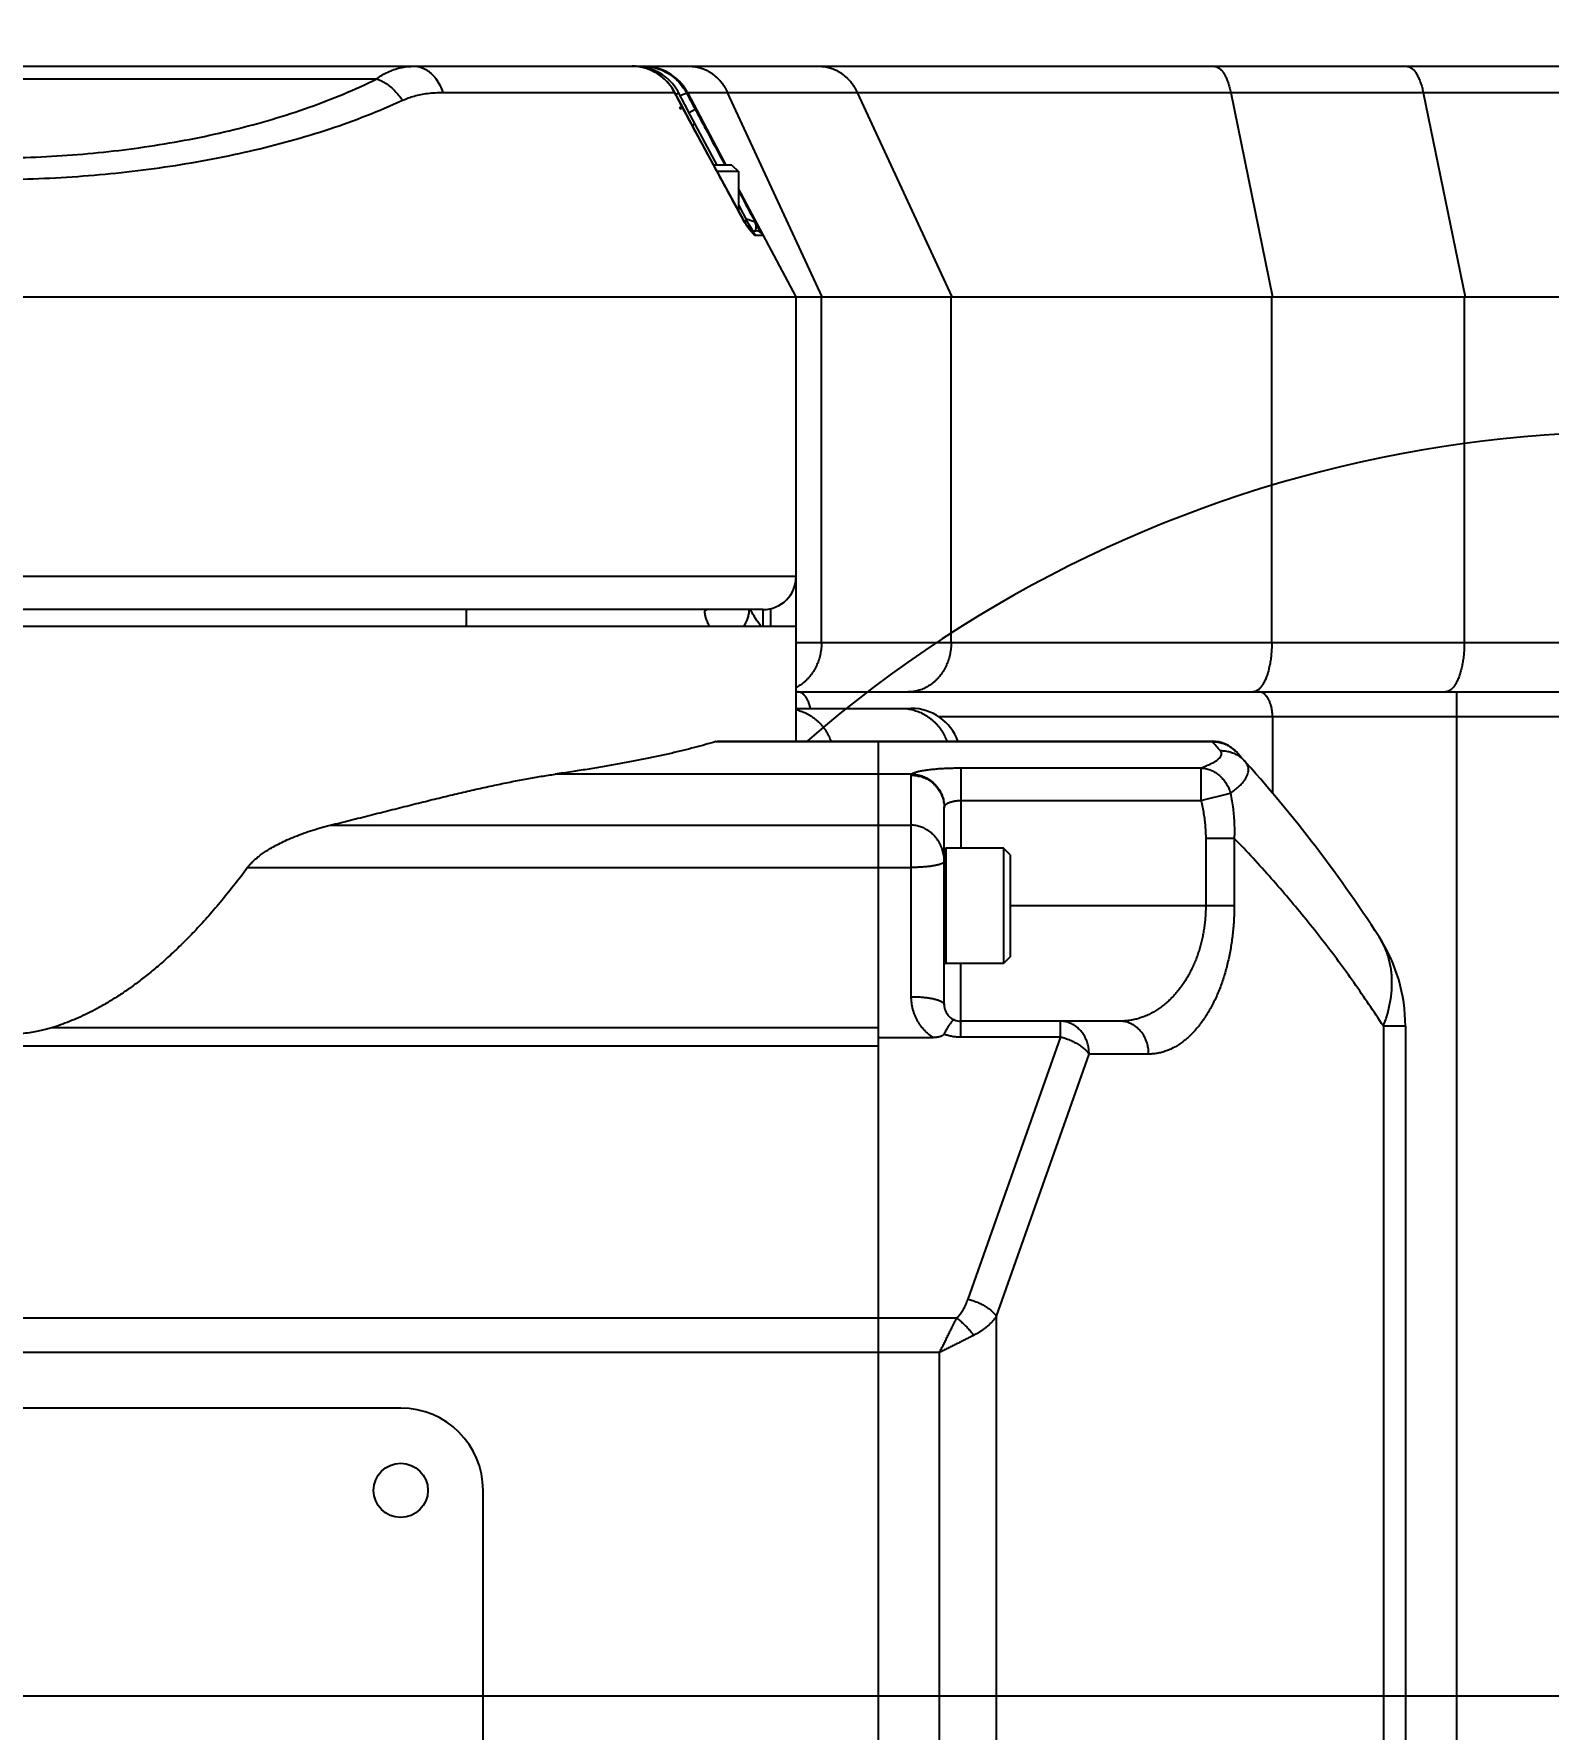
# Model space of a CAD drawing. Extents: x 0 to 4205, y 0 to 2970.
# Drawn here: x 2394.7 to 2486.6, y 2188.4 to 2291.3 of the extents above; entities that cross this region are included whole.
import ezdxf

# ---------------------------------------------------------------- set-up
doc = ezdxf.new("R2010")
doc.units = 0
doc.header["$LTSCALE"] = 231.275
doc.header["$PDMODE"] = 3
doc.header["$PDSIZE"] = 0.3125
doc.linetypes.add('CENTER', pattern=[0.6, 0.375, -0.075, 0.075, -0.075])
doc.layers.get('0').update_dxf_attribs({"linetype": 'CONTINUOUS'})
doc.layers.get('Defpoints').update_dxf_attribs({"linetype": 'CONTINUOUS'})
for name, color, linetype in [('5_ALL_CURVE', 7, 'CONTINUOUS'), ('95_ALL_DIM', 7, 'CONTINUOUS'), ('DEFAULT_1', 7, 'CENTER')]:
    doc.layers.add(name, color=color, linetype=linetype)
doc.styles.get("Standard").update_dxf_attribs({"font": 'txt', "width": 0.8})
doc.dimstyles.new('DIMSTYLE_2', dxfattribs={"dimtxt": 20, "dimasz": 7.5, "dimexe": 0.18, "dimexo": 0.0625, "dimgap": 0.09, "dimtad": 1, "dimdec": 3, "dimdsep": 46, "dimtxsty": 'Standard', "dimblk": 'OPEN', "dimblk1": 'OPEN', "dimblk2": 'OPEN', "dimcen": 0.09, "dimadec": 0, "dimazin": 0, "dimtp": 0.5, "dimtm": 0.5, "dimtfac": 1, "dimtdec": 3, "dimtofl": 0, "dimtmove": 0, "dimatfit": 3, "dimldrblk": 'OPEN', "dimfxl": 1, "dimtolj": 1, "dimarcsym": 0})

# ---------------------------------------------------------------- blocks, each defined once
blk = doc.blocks.new('_OPEN')
at = {"color": 0, "linetype": 'ByBlock'}
for p, q in [((0, 0), (-1, 0.233)), ((-1, -0.233), (0, 0)), ((-1, 0), (0, 0))]:
    blk.add_line(p, q, dxfattribs=at)
blk = doc.blocks.new('*D4')
at = {"layer": '95_ALL_DIM', "color": 0, "lineweight": -2, "transparency": 16777216}
for p, q in [((2922.77, 2266.34), (2957.35, 2272.44)), ((2054.52, 2190.38), (2019.4, 2190.38))]:
    blk.add_line(p, q, dxfattribs=at)
blk.add_arc((2491.97, 2190.38), 472.39, 10.9097, 179.0903, dxfattribs=at)
at = {"layer": 'Defpoints', "color": 0, "transparency": 16777216}
for p in [(2679.07, 2624.13), (2922.71, 2266.33), (2750.38, 2235.94), (2054.58, 2190.38), (2070.1, 2190.38)]:
    blk.add_point(p, dxfattribs=at)
at = {"layer": '95_ALL_DIM', "color": 0, "lineweight": -2, "transparency": 16777216, "xscale": 7.5, "yscale": 7.5, "zscale": 7.5}
for p, rotation in [((2957.18, 2272.41), 280.4548438122416), ((2019.58, 2190.38), 269.5451561877437)]:
    blk.add_blockref('_OPEN', p, dxfattribs=dict(at, rotation=rotation))
at = {"layer": '95_ALL_DIM', "color": 0, "transparency": 16777216, "insert": (2248.04, 2606.65), "char_height": 20, "attachment_point": 5, "rotation": 30.3694}
blk.add_mtext('\\A1;-170°', dxfattribs=at)
blk = doc.blocks.new('*D5')
at = {"layer": '95_ALL_DIM', "color": 0, "lineweight": -2, "transparency": 16777216}
for p, q in [((2069.4, 2190.38), (2100.43, 2190.38)), ((2912.14, 2116.29), (2877.55, 2122.39))]:
    blk.add_line(p, q, dxfattribs=at)
blk.add_arc((2491.97, 2190.38), 391.71, 181.097, 348.903, dxfattribs=at)
at = {"layer": 'Defpoints', "color": 0, "transparency": 16777216}
for p in [(2055.25, 2190.38), (2069.34, 2190.38), (2912.2, 2116.28), (3077.93, 2087.06), (2647.12, 1830.7)]:
    blk.add_point(p, dxfattribs=at)
at = {"layer": '95_ALL_DIM', "color": 0, "lineweight": -2, "transparency": 16777216, "xscale": 7.5, "yscale": 7.5, "zscale": 7.5}
for p, rotation in [((2100.25, 2190.38), 90.54851822042205), ((2877.73, 2122.36), 79.45148177957547)]:
    blk.add_blockref('_OPEN', p, dxfattribs=dict(at, rotation=rotation))
at = {"layer": '95_ALL_DIM', "color": 0, "transparency": 16777216, "insert": (2375, 1827.12), "char_height": 20, "attachment_point": 5, "rotation": 342.1518}
blk.add_mtext('\\A1;+170°', dxfattribs=at)
blk = doc.blocks.new('*D6')
at = {"layer": '95_ALL_DIM', "color": 0, "lineweight": -2, "transparency": 16777216}
for p, q in [((1983.33, 2190.38), (2013.32, 2190.38)), ((2995.12, 2190.38), (2970.61, 2190.38))]:
    blk.add_line(p, q, dxfattribs=at)
blk.add_arc((2491.97, 2190.38), 478.82, 180.8975, 359.1025, dxfattribs=at)
at = {"layer": 'Defpoints', "color": 0, "transparency": 16777216}
for p in [(1968.14, 2190.38), (1983.27, 2190.38), (2995.19, 2190.38), (3015.79, 2190.38), (2731.38, 1775.71)]:
    blk.add_point(p, dxfattribs=at)
at = {"layer": '95_ALL_DIM', "color": 0, "lineweight": -2, "transparency": 16777216, "xscale": 7.5, "yscale": 7.5, "zscale": 7.5}
for p, rotation in [((2013.14, 2190.38), 90.44872673715903), ((2970.79, 2190.38), 89.55119192681701)]:
    blk.add_blockref('_OPEN', p, dxfattribs=dict(at, rotation=rotation))
at = {"layer": '95_ALL_DIM', "color": 0, "transparency": 16777216, "insert": (2335.91, 1748.39), "char_height": 20, "attachment_point": 5, "rotation": 340.5532}
blk.add_mtext('\\A1;+180° *3', dxfattribs=at)
blk = doc.blocks.new('*D7')
at = {"layer": '95_ALL_DIM', "color": 0, "lineweight": -2, "transparency": 16777216}
for p, q in [((2491.91, 2190.38), (1931.7, 2190.38)), ((2492.03, 2190.38), (3052.23, 2190.38))]:
    blk.add_line(p, q, dxfattribs=at)
blk.add_arc((2491.97, 2190.38), 560.08, 0.7672, 179.2327, dxfattribs=at)
at = {"layer": 'Defpoints', "color": 0, "transparency": 16777216}
for p in [(2772.01, 2675.43), (1966.88, 2190.38), (1987.08, 2190.38), (2995.19, 2190.38), (3017.05, 2190.38)]:
    blk.add_point(p, dxfattribs=at)
at = {"layer": '95_ALL_DIM', "color": 0, "lineweight": -2, "transparency": 16777216, "xscale": 7.5, "yscale": 7.5, "zscale": 7.5}
for p, rotation in [((1931.88, 2190.38), 269.6162963987609), ((3052.05, 2190.38), 270.3836222651719)]:
    blk.add_blockref('_OPEN', p, dxfattribs=dict(at, rotation=rotation))
at = {"layer": '95_ALL_DIM', "color": 0, "transparency": 16777216, "insert": (2181.38, 2668.53), "char_height": 20, "attachment_point": 5, "rotation": 33.0064}
blk.add_mtext('\\A1;-180° *3', dxfattribs=at)

msp = doc.modelspace()

# ---------------------------------------------------------------- linework, layer by layer
for p, q in [((2352.9164, 2289.3795), (2431.0197, 2289.3795)), ((2431.0546, 2289.3793), (2431.0197, 2289.3795)), ((2431.0234, 2289.3795), (2522.7655, 2289.3795)), ((2368.4181, 2288.6181), (2415.5181, 2288.6181)), ((2419.5275, 2287.7879), (2433.5951, 2287.788)), ((2433.9691, 2287.11), (2433.6135, 2287.7837)), ((2433.8361, 2287.7852), (2433.7911, 2287.8673)), ((2434.2241, 2287.052), (2433.8362, 2287.7853)), ((2433.9681, 2286.8795), (2433.8985, 2286.8795)), ((2433.9681, 2286.7514), (2433.9681, 2286.8795)), ((2434.5722, 2286.3966), (2434.2241, 2287.052)), ((2434.3015, 2287.7879), (2507.0028, 2287.7879)), ((2434.3704, 2287.7879), (2436.7144, 2283.3795)), ((2442.5622, 2275.3795), (2436.812, 2287.7879)), ((2444.6856, 2287.7879), (2450.4358, 2275.3795)), ((2467.3608, 2287.7879), (2469.9005, 2275.3795)), ((2479.0487, 2287.7879), (2481.5884, 2275.3795)), ((2434.8509, 2286.7557), (2434.4847, 2286.561)), ((2436.182, 2283.3795), (2434.5722, 2286.3966)), ((2434.8503, 2285.8747), (2434.6786, 2285.7831)), ((2434.8354, 2285.4639), (2434.8475, 2285.4704)), ((2436.1214, 2283.1157), (2434.8475, 2285.4704)), ((2437.0681, 2283.3795), (2435.9787, 2283.3795)), ((2437.4681, 2282.9795), (2436.195, 2282.9795)), ((2437.0681, 2283.3795), (2437.4681, 2282.9795)), ((2437.4681, 2282.9795), (2437.4681, 2280.6239)), ((2440.9681, 2275.3795), (2437.4681, 2281.9621)), ((2437.4681, 2280.9701), (2438.0312, 2279.9151)), ((2438.0342, 2279.636), (2437.9908, 2279.6975)), ((2438.0565, 2279.8697), (2438.0346, 2279.9087)), ((2438.0926, 2279.8091), (2438.0562, 2279.8703)), ((2438.2732, 2279.5183), (2438.2053, 2279.6249)), ((2438.2348, 2279.3795), (2438.5407, 2279.3795)), ((2438.5096, 2279.1142), (2438.7875, 2279.1143)), ((2438.7875, 2279.1143), (2438.9823, 2279.1143)), ((2333.9681, 2275.3795), (2532.012, 2275.3795)), ((2440.9681, 2248.3795), (2440.9681, 2275.3795)), ((2442.5183, 2254.3795), (2442.5183, 2275.3795)), ((2450.3919, 2254.3795), (2450.3919, 2275.3795)), ((2469.8566, 2254.3795), (2469.8566, 2275.3795)), ((2481.5444, 2275.3795), (2481.5444, 2254.3795)), ((2440.9681, 2258.3795), (2343.0089, 2258.3795)), ((2438.9681, 2256.3795), (2345.0106, 2256.3795)), ((2420.9681, 2255.3795), (2420.9681, 2256.3795)), ((2438.956, 2256.3795), (2438.956, 2255.3795)), ((2439.4459, 2255.3795), (2439.4459, 2256.4375)), ((2343.0089, 2255.3795), (2440.9681, 2255.3795)), ((2440.9681, 2254.3795), (2497.7239, 2254.3795)), ((2440.9681, 2251.3795), (2490.7797, 2251.3795)), ((2481.0827, 2129.3795), (2481.0827, 2251.3795)), ((2440.9681, 2250.3795), (2447.9681, 2250.3795)), ((2449.6262, 2249.8795), (2490.7797, 2249.8795)), ((2469.8988, 2249.8795), (2469.8988, 2245.2334)), ((2436.0958, 2248.3587), (2466.2298, 2248.3587)), ((2436.2336, 2248.3795), (2466.2298, 2248.3795)), ((2445.9681, 2132.3795), (2445.9681, 2248.3795)), ((2466.2298, 2248.3795), (2466.2298, 2248.3587)), ((2450.9681, 2246.7611), (2450.9681, 2241.8795)), ((2450.9681, 2246.7611), (2465.556, 2246.7611)), ((2465.556, 2246.7611), (2465.556, 2244.7819)), ((2447.9917, 2246.3795), (2426.3505, 2246.3795)), ((2447.9681, 2232.865), (2447.9681, 2246.318)), ((2450.9681, 2244.7819), (2465.556, 2244.7819)), ((2465.556, 2244.7819), (2467.3462, 2245.2236)), ((2449.9681, 2232.3795), (2449.9681, 2244.343)), ((2412.685, 2243.2797), (2447.9681, 2243.2797)), ((2450.0681, 2241.8795), (2450.0681, 2234.8795)), ((2453.5681, 2241.8795), (2450.0681, 2241.8795)), ((2453.5681, 2241.8795), (2453.5681, 2234.8795)), ((2453.9681, 2241.4795), (2453.5681, 2241.8795)), ((2465.8437, 2242.4821), (2465.8437, 2238.3795)), ((2467.5758, 2242.4821), (2465.8437, 2242.4821)), ((2467.5758, 2242.4821), (2467.5758, 2238.3795)), ((2407.6758, 2240.7153), (2447.9681, 2240.7153)), ((2453.9681, 2241.4795), (2453.9681, 2235.2795)), ((2467.5758, 2238.3795), (2453.9681, 2238.3795)), ((2453.5681, 2234.8795), (2450.0681, 2234.8795)), ((2450.9681, 2230.4224), (2450.9681, 2234.8795)), ((2453.9681, 2235.2795), (2453.5681, 2234.8795)), ((2460.6476, 2231.3795), (2450.9681, 2231.3795)), ((2457.0292, 2230.4224), (2457.0292, 2231.3795)), ((2445.9681, 2230.9727), (2395.7789, 2230.9727)), ((2445.9681, 2230.3795), (2449.288, 2230.3795)), ((2450.9681, 2230.4224), (2457.0292, 2230.4224)), ((2457.0292, 2230.4224), (2451.41, 2214.4961)), ((2476.6283, 2231.0735), (2476.6283, 2149.6856)), ((2477.9681, 2231.0735), (2476.6283, 2231.0735)), ((2477.9681, 2231.0735), (2477.9681, 2149.6856)), ((2445.9681, 2229.8578), (2338.6648, 2229.8578)), ((2453.142, 2213.4532), (2458.7612, 2229.3795)), ((2462.3796, 2229.3795), (2458.7612, 2229.3795)), ((2450.7208, 2213.3399), (2374.181, 2213.3399)), ((2453.142, 2167.3059), (2453.142, 2213.4532)), ((2449.6779, 2211.2541), (2374.8491, 2211.2541)), ((2449.6779, 2169.505), (2449.6779, 2211.2541)), ((2416.9681, 2207.8795), (2391.9681, 2207.8795)), ((2421.9681, 2177.8795), (2421.9681, 2202.8795))]:
    msp.add_line(p, q)
for points in [[(2433.6134, 2287.7837), (2433.481, 2288.0111), (2433.3331, 2288.2212), (2433.1682, 2288.4177), (2432.9875, 2288.5993), (2432.7922, 2288.7646), (2432.5837, 2288.9124), (2432.3637, 2289.0416), (2432.134, 2289.1511), (2431.8964, 2289.2399), (2431.6524, 2289.3074), (2431.4041, 2289.3531), (2431.1536, 2289.3762), (2431.0554, 2289.3792)], [(2431.5392, 2289.3615), (2431.262, 2289.3791), (2431.2163, 2289.3794)], [(2433.4687, 2288.3285), (2433.2769, 2288.5342), (2433.0667, 2288.721), (2432.84, 2288.8871), (2432.5991, 2289.031), (2432.3461, 2289.1515), (2432.0835, 2289.2471), (2431.8139, 2289.3173), (2431.5392, 2289.3615)], [(2433.7911, 2287.8673), (2433.6407, 2288.1056), (2433.4687, 2288.3285)], [(2434.8475, 2285.4704), (2434.7008, 2285.7419), (2434.5181, 2286.0813), (2434.3353, 2286.4224), (2434.1523, 2286.7654), (2433.9691, 2287.11)], [(2437.8567, 2279.9044), (2437.6713, 2280.2476), (2436.1214, 2283.1157)], [(2437.9027, 2279.8276), (2437.8873, 2279.8517), (2437.8567, 2279.9044)], [(2437.9908, 2279.6975), (2437.9457, 2279.7633), (2437.9028, 2279.8275)], [(2438.2053, 2279.6249), (2438.1689, 2279.6834), (2438.1312, 2279.7451), (2438.0926, 2279.8091)], [(2438.2404, 2279.3732), (2438.2142, 2279.403), (2438.184, 2279.439), (2438.1507, 2279.4804), (2438.1145, 2279.527), (2438.0755, 2279.5791), (2438.0342, 2279.636)], [(2438.2984, 2279.3144), (2438.2926, 2279.3194), (2438.2808, 2279.3306), (2438.2627, 2279.349), (2438.2404, 2279.3732)], [(2438.3667, 2279.3795), (2438.359, 2279.3904), (2438.3327, 2279.4285), (2438.3041, 2279.4712), (2438.2732, 2279.5183)]]:
    msp.add_lwpolyline(points)
msp.add_circle((2416.9681, 2202.8795), 1.65)
for centre, radius, start, end in [((2431.7216, 2286.3795), 3, 28.669363, 90), ((2438.5408, 2278.8795), 0.5, 27.999927, 89.999846), ((2438.9681, 2258.3795), 2, 270, 360), ((2447.9681, 2247.3795), 3, 19.471735, 90), ((2466.2298, 2246.3795), 2, 42.430764, 90), ((2404.9681, 2190.3795), 85, 32.85988, 42.430764), ((2450.0681, 2241.7795), 0.1, 90, 180), ((2467.9681, 2231.0735), 10, 0, 32.85988), ((2450.0681, 2234.9795), 0.1, 180, 270), ((2450.9681, 2232.3795), 1, 179.999882, 270.000016), ((2416.9681, 2202.8795), 5, 0, 90)]:
    msp.add_arc(centre, radius, start, end)
for points, start_tangent, end_tangent in [([(2415.5181, 2288.6181), (2416.1773, 2289.0271), (2416.9409, 2289.287), (2417.8057, 2289.3795)], (0.78244122, 0.62272444), (1, -0.00002701)), ([(2417.8059, 2289.3795), (2418.494, 2289.1865), (2419.0936, 2288.6322), (2419.5275, 2287.7879)], (1, 0), (0.32663039, -0.94515215)), ([(2433.5951, 2287.788), (2433.128, 2288.4468), (2432.5104, 2288.9526), (2431.7905, 2289.2707), (2431.0546, 2289.3793)], (-0.46446494, 0.88559151), (-0.99991869, 0.01275222)), ([(2431.2163, 2289.3795), (2431.2609, 2289.3704)], (0.99999958, -0.00091287), (0.92793227, -0.37274884)), ([(2431.6463, 2289.3795), (2432.452, 2289.2701), (2433.1952, 2288.9516), (2433.8268, 2288.4461), (2434.0045, 2288.2415)], (1, 0.00002784), (0.62098829, -0.78381984)), ([(2431.6463, 2289.3795), (2431.7352, 2289.3306)], (1, -0.00000001), (0.67347855, -0.73920676)), ([(2434.5034, 2289.3795), (2434.6605, 2289.3741), (2434.817, 2289.3579), (2434.9724, 2289.3309), (2435.1261, 2289.2932), (2435.2775, 2289.245), (2435.4262, 2289.1865), (2435.5715, 2289.1178), (2435.7129, 2289.0392), (2435.85, 2288.951), (2435.9822, 2288.8536), (2436.1091, 2288.7471), (2436.2302, 2288.6322), (2436.345, 2288.5091), (2436.4532, 2288.3783), (2436.5544, 2288.2402), (2436.6481, 2288.0955), (2436.7341, 2287.9445), (2436.812, 2287.7879)], (1, 0), (0.42046087, -0.90731067)), ([(2442.3769, 2289.3795), (2442.534, 2289.3741), (2442.6906, 2289.3579), (2442.846, 2289.3309), (2442.9996, 2289.2932), (2443.1511, 2289.245), (2443.2997, 2289.1865), (2443.4451, 2289.1178), (2443.5865, 2289.0392), (2443.7236, 2288.951), (2443.8558, 2288.8536), (2443.9827, 2288.7471), (2444.1038, 2288.6322), (2444.2186, 2288.5091), (2444.3268, 2288.3783), (2444.4279, 2288.2402), (2444.5217, 2288.0955), (2444.6076, 2287.9445), (2444.6856, 2287.7879)], (1, 0), (0.42046087, -0.90731067)), ([(2466.3411, 2289.3795), (2466.4105, 2289.3741), (2466.4797, 2289.3579), (2466.5483, 2289.3309), (2466.6162, 2289.2932), (2466.6831, 2289.245), (2466.7487, 2289.1865), (2466.8129, 2289.1178), (2466.8754, 2289.0392), (2466.9359, 2288.951), (2466.9943, 2288.8536), (2467.0504, 2288.7471), (2467.1038, 2288.6322), (2467.1545, 2288.5091), (2467.2023, 2288.3783), (2467.247, 2288.2402), (2467.2884, 2288.0955), (2467.3264, 2287.9445), (2467.3608, 2287.7879)], (1, 0), (0.20051861, -0.97968989)), ([(2478.029, 2289.3795), (2478.0984, 2289.3741), (2478.1675, 2289.3579), (2478.2362, 2289.3309), (2478.304, 2289.2932), (2478.3709, 2289.245), (2478.4366, 2289.1865), (2478.5008, 2289.1178), (2478.5632, 2289.0392), (2478.6238, 2288.951), (2478.6822, 2288.8536), (2478.7382, 2288.7471), (2478.7917, 2288.6322), (2478.8424, 2288.5091), (2478.8902, 2288.3783), (2478.9349, 2288.2402), (2478.9763, 2288.0955), (2479.0142, 2287.9445), (2479.0487, 2287.7879)], (1, 0), (0.20051861, -0.97968989)), ([(2368.4181, 2288.6181), (2372.5305, 2286.8887), (2377.0818, 2285.5336), (2381.9084, 2284.5711), (2386.8903, 2283.998), (2391.9647, 2283.8068), (2397.0403, 2283.9976), (2402.0227, 2284.5703), (2406.8493, 2285.5324), (2411.4028, 2286.8877), (2415.5181, 2288.6181)], (0.89577583, -0.44450609), (0.89577565, 0.44450645)), ([(2415.5181, 2288.6182), (2416.0846, 2288.3258), (2416.6155, 2287.8811), (2417.0773, 2287.312)], (0.93926423, -0.34319485), (0.55835982, -0.82959889)), ([(2434.0045, 2288.2415), (2434.1632, 2288.0216)], (0.62098829, -0.78381984), (0.54799931, -0.83647879)), ([(2434.1632, 2288.0216), (2434.1832, 2287.9907)], (0.54799931, -0.83647879), (0.53771448, -0.843127)), ([(2434.1832, 2287.9907), (2434.3015, 2287.7879)], (0.53771449, -0.843127), (0.4697917, -0.8827773)), ([(2366.8588, 2287.312), (2371.2739, 2285.5822), (2376.1363, 2284.2273), (2381.2772, 2283.2649), (2386.574, 2282.6919), (2391.9645, 2282.5007), (2397.3563, 2282.6915), (2402.6535, 2283.2641), (2407.7945, 2284.2261), (2412.6592, 2285.5812), (2417.0773, 2287.312)], (0.90816041, -0.41862235), (0.90816026, 0.41862266)), ([(2417.0773, 2287.312), (2417.7853, 2287.5676), (2418.6042, 2287.7302), (2419.5275, 2287.7879)], (0.90806605, 0.41882699), (1, -0.00004438)), ([(2433.595, 2287.7879), (2433.6126, 2287.7834)], (0.99669154, 0.0812771), (0.34723962, -0.93777644)), ([(2434.0099, 2287.003), (2433.5951, 2287.788)], (-0.4690483, 0.88317251), (-0.46532151, 0.88514173)), ([(2433.8366, 2287.7869), (2433.679, 2287.6594)], (0.9699774, -0.24319506), (-0.88446795, -0.46660095)), ([(2433.9439, 2287.5804), (2433.895, 2287.5501)], (-0.86336904, -0.50457298), (-0.83891464, -0.54426301)), ([(2433.9681, 2286.7514), (2433.8985, 2286.8795)], (-0.47771797, 0.87851326), (-0.47713292, 0.87883114)), ([(2434.2064, 2287.6848), (2434.067, 2287.6383), (2433.9439, 2287.5804)], (-0.92673106, -0.37572534), (-0.86336904, -0.50457298)), ([(2434.2168, 2286.6144), (2434.0099, 2287.003)], (-0.47088376, 0.88219527), (-0.4690483, 0.88317251)), ([(2434.3015, 2287.7879), (2434.2064, 2287.6848)], (0.01667564, -0.99986095), (-0.92673106, -0.37572534)), ([(2434.3015, 2287.7879), (2434.5764, 2287.2715), (2434.8509, 2286.7557)], (0.47000883, -0.88266171), (0.46953525, -0.88291372)), ([(2434.8354, 2285.4639), (2434.2168, 2286.6144)], (-0.47627907, 0.87929418), (-0.47088376, 0.88219527)), ([(2434.8509, 2286.7557), (2435.216, 2286.0692)], (0.46953541, -0.88291364), (0.46953502, -0.88291385)), ([(2435.216, 2286.0692), (2435.3365, 2285.8424)], (0.46953502, -0.88291385), (0.46953495, -0.88291389)), ([(2435.3365, 2285.8424), (2435.3829, 2285.7551)], (0.46953495, -0.88291389), (0.46953492, -0.8829139)), ([(2437.84, 2279.9101), (2436.3281, 2282.7063), (2434.8354, 2285.4639)], (-0.47539745, 0.87977114), (-0.47627879, 0.87929432)), ([(2435.3829, 2285.7551), (2435.4586, 2285.613)], (0.46953492, -0.8829139), (0.46953489, -0.88291392)), ([(2435.4586, 2285.613), (2436.6463, 2283.3795)], (0.46953489, -0.88291392), (0.46953574, -0.88291346)), ([(2437.4681, 2281.8343), (2438.3538, 2280.1687)], (0.4695363, -0.88291317), (0.46953469, -0.88291402)), ([(2438.0346, 2279.9086), (2437.9057, 2279.9524), (2437.8138, 2279.9837)], (-0.94716484, 0.3207472), (-0.94670762, 0.32209421)), ([(2437.84, 2279.9101), (2437.9481, 2279.7451), (2438.0668, 2279.574)], (0.53932272, -0.84209916), (0.58033666, -0.81437667)), ([(2437.84, 2279.9101), (2437.9026, 2279.8276)], (0.65515164, -0.75549741), (0.5536481, -0.83275073)), ([(2437.8513, 2279.9062), (2437.84, 2279.9101)], (0.94965576, -0.31329528), (-0.94610019, 0.3238741)), ([(2438.4914, 2279.91), (2438.2492, 2279.9923), (2437.9563, 2280.0918)], (-0.94270502, 0.3336274), (-0.94646301, 0.32281227)), ([(2438.1428, 2279.6486), (2438.1302, 2279.6969), (2438.0563, 2279.8695)], (-0.22995853, 0.97320043), (-0.50497232, 0.86313554)), ([(2438.3538, 2280.1687), (2438.37, 2280.1383)], (0.46953469, -0.88291402), (0.46953464, -0.88291405)), ([(2438.37, 2280.1383), (2438.3958, 2280.0897)], (0.46953464, -0.88291405), (0.46953456, -0.8829141)), ([(2438.3958, 2280.0897), (2438.4119, 2280.0595)], (0.46953456, -0.8829141), (0.46953451, -0.88291412)), ([(2438.4119, 2280.0595), (2438.4912, 2279.9103)], (0.4695345, -0.88291412), (0.46953424, -0.88291427)), ([(2438.502, 2279.8896), (2438.4912, 2279.9103)], (-0.46093695, 0.88743289), (-0.46195173, 0.88690507)), ([(2438.5037, 2279.883), (2438.4913, 2279.91)], (-0.38917957, 0.92116191), (-0.44521296, 0.89542472)), ([(2438.5224, 2279.8503), (2438.502, 2279.8896)], (-0.45972227, 0.88806274), (-0.46093695, 0.88743289)), ([(2438.5177, 2279.8459), (2438.5037, 2279.883)], (-0.31774213, 0.94817717), (-0.38917957, 0.92116191)), ([(2438.55, 2279.6583), (2438.5432, 2279.7355), (2438.5177, 2279.8459)], (-0.04672293, 0.99890789), (-0.31774213, 0.94817717)), ([(2438.6265, 2279.6482), (2438.5503, 2279.7963), (2438.5224, 2279.8503)], (-0.45250214, 0.89176332), (-0.45972227, 0.88806274)), ([(2438.0668, 2279.574), (2438.1915, 2279.4081), (2438.3147, 2279.2624)], (0.58033666, -0.81437667), (0.63141903, -0.77544181)), ([(2438.1849, 2279.4494), (2438.1643, 2279.5546), (2438.1428, 2279.6486)], (-0.08850872, 0.9960754), (-0.22995853, 0.97320043)), ([(2438.2784, 2279.3343), (2438.3995, 2279.255), (2438.4786, 2279.1655)], (0.90791862, -0.41914648), (0.56867377, -0.82256316)), ([(2438.3147, 2279.2624), (2438.3501, 2279.2188)], (0.63141903, -0.77544181), (0.63966742, -0.7686518)), ([(2438.3501, 2279.2188), (2438.4839, 2279.117)], (0.63966742, -0.7686518), (0.97784501, -0.20933022)), ([(2438.4401, 2279.3795), (2438.5298, 2279.4578), (2438.5515, 2279.5995), (2438.55, 2279.6583)], (0.99999934, 0.00114609), (-0.04672293, 0.99890789)), ([(2438.4786, 2279.1655), (2438.5096, 2279.1142)], (0.56867377, -0.82256316), (0.46573838, -0.88492246)), ([(2438.4839, 2279.117), (2438.5096, 2279.1142)], (0.97784501, -0.20933022), (0.99999895, -0.00145206)), ([(2438.7573, 2279.3897), (2438.7032, 2279.4977), (2438.6265, 2279.6482)], (-0.3967424, 0.91792999), (-0.45250214, 0.89176332)), ([(2438.7922, 2279.3046), (2438.7573, 2279.3897)], (-0.42503044, 0.90517906), (-0.3967424, 0.91792999)), ([(2435.7005, 2255.3794), (2435.59, 2255.6393), (2435.4942, 2255.9058), (2435.4431, 2256.1131), (2435.4367, 2256.2611), (2435.4751, 2256.3499), (2435.5583, 2256.3795)], (-0.40885085, 0.91260122), (1, 0.00000063)), ([(2437.8067, 2255.3795), (2437.8263, 2255.4095), (2437.8904, 2255.5166), (2437.9476, 2255.6275), (2437.9978, 2255.7417), (2438.0407, 2255.8587), (2438.0762, 2255.9782), (2438.1041, 2256.0995), (2438.1244, 2256.2223), (2438.1369, 2256.3461), (2438.139, 2256.3795)], (0.55451151, 0.83217605), (0.05258607, 0.9986164)), ([(2438.8301, 2255.3795), (2438.5766, 2255.7404), (2438.3462, 2256.1053), (2438.1902, 2256.3794)], (-0.59369943, 0.80468689), (-0.47675408, 0.87903671)), ([(2442.5183, 2254.3795), (2442.5139, 2254.2051), (2442.5006, 2254.0313), (2442.4786, 2253.8586), (2442.4478, 2253.6877), (2442.4085, 2253.5191), (2442.3606, 2253.3535), (2442.3045, 2253.1913), (2442.2402, 2253.0331), (2442.168, 2252.8795), (2442.0882, 2252.731), (2442.0009, 2252.5881), (2441.9066, 2252.4512), (2441.8055, 2252.3208), (2441.6979, 2252.1974), (2441.5843, 2252.0814), (2441.465, 2251.9732), (2441.3404, 2251.8731), (2441.211, 2251.7815), (2441.0771, 2251.6986), (2440.9681, 2251.6394)], (0, -1), (-0.89032052, -0.45533435)), ([(2450.3919, 2254.3795), (2450.3875, 2254.2051), (2450.3742, 2254.0313), (2450.3522, 2253.8586), (2450.3214, 2253.6877), (2450.282, 2253.5191), (2450.2342, 2253.3535), (2450.1781, 2253.1913), (2450.1138, 2253.0331), (2450.0416, 2252.8795), (2449.9617, 2252.731), (2449.8745, 2252.5881), (2449.7802, 2252.4512), (2449.6791, 2252.3208), (2449.5715, 2252.1974), (2449.4579, 2252.0814), (2449.3386, 2251.9732), (2449.214, 2251.8731), (2449.0846, 2251.7815), (2448.9507, 2251.6986), (2448.8128, 2251.6249), (2448.6715, 2251.5605), (2448.5271, 2251.5056), (2448.3802, 2251.4604), (2448.2313, 2251.4251), (2448.0808, 2251.3998), (2447.9293, 2251.3846), (2447.7772, 2251.3795)], (0, -1), (-1, 0)), ([(2469.8566, 2254.3795), (2469.8546, 2254.2051), (2469.8488, 2254.0313), (2469.839, 2253.8586), (2469.8254, 2253.6877), (2469.8081, 2253.5191), (2469.7869, 2253.3535), (2469.7621, 2253.1913), (2469.7337, 2253.0331), (2469.7019, 2252.8795), (2469.6666, 2252.731), (2469.6281, 2252.5881), (2469.5864, 2252.4512), (2469.5417, 2252.3208), (2469.4942, 2252.1974), (2469.4441, 2252.0814), (2469.3914, 2251.9732), (2469.3363, 2251.8731), (2469.2792, 2251.7815), (2469.22, 2251.6986), (2469.1592, 2251.6249), (2469.0967, 2251.5605), (2469.033, 2251.5056), (2468.9681, 2251.4604), (2468.9023, 2251.4251), (2468.8358, 2251.3998), (2468.7689, 2251.3846), (2468.7018, 2251.3795)], (0, -1), (-1, 0)), ([(2481.5444, 2254.3795), (2481.5425, 2254.2051), (2481.5366, 2254.0313), (2481.5269, 2253.8586), (2481.5133, 2253.6877), (2481.4959, 2253.5191), (2481.4748, 2253.3535), (2481.45, 2253.1913), (2481.4216, 2253.0331), (2481.3897, 2252.8795), (2481.3545, 2252.731), (2481.3159, 2252.5881), (2481.2743, 2252.4512), (2481.2296, 2252.3208), (2481.1821, 2252.1974), (2481.1319, 2252.0814), (2481.0792, 2251.9732), (2481.0242, 2251.8731), (2480.967, 2251.7815), (2480.9079, 2251.6986), (2480.847, 2251.6249), (2480.7846, 2251.5605), (2480.7208, 2251.5056), (2480.6559, 2251.4604), (2480.5902, 2251.4251), (2480.5237, 2251.3998), (2480.4568, 2251.3846), (2480.3896, 2251.3795)], (0, -1), (-1, 0)), ([(2441.8427, 2250.3795), (2441.8423, 2250.3819), (2441.8212, 2250.4771), (2441.7966, 2250.5696), (2441.7686, 2250.6589), (2441.7372, 2250.7446), (2441.7026, 2250.8262), (2441.6649, 2250.9034), (2441.6244, 2250.9758), (2441.5812, 2251.0431), (2441.5356, 2251.105), (2441.4877, 2251.1612), (2441.4378, 2251.2114), (2441.3861, 2251.2553), (2441.3328, 2251.2929), (2441.2782, 2251.3239), (2441.2226, 2251.3482), (2441.1661, 2251.3656), (2441.1091, 2251.376), (2441.0519, 2251.3795)], (-0.19395215, 0.98101099), (-1, 0)), ([(2469.8988, 2249.8795), (2469.8969, 2249.9819), (2469.891, 2250.0838), (2469.8813, 2250.1847), (2469.8677, 2250.2842), (2469.8504, 2250.3819), (2469.8294, 2250.4771), (2469.8048, 2250.5696), (2469.7767, 2250.6589), (2469.7453, 2250.7446), (2469.7107, 2250.8262), (2469.6731, 2250.9034), (2469.6326, 2250.9758), (2469.5894, 2251.0431), (2469.5438, 2251.105), (2469.4959, 2251.1612), (2469.4459, 2251.2114), (2469.3942, 2251.2553), (2469.3409, 2251.2929), (2469.2863, 2251.3239), (2469.2307, 2251.3482), (2469.1743, 2251.3656), (2469.1173, 2251.376), (2469.06, 2251.3795)], (0, 1), (-1, 0)), ([(2440.9681, 2250.3005), (2441.1127, 2250.2623), (2441.2712, 2250.2112), (2441.4266, 2250.1512), (2441.5784, 2250.0824), (2441.7262, 2250.0052), (2441.8695, 2249.9197), (2442.0078, 2249.8262), (2442.1407, 2249.725), (2442.2678, 2249.6165), (2442.3887, 2249.5009), (2442.503, 2249.3786), (2442.6103, 2249.25), (2442.7104, 2249.1155), (2442.8028, 2248.9756), (2442.8873, 2248.8307), (2442.9636, 2248.6812), (2443.0316, 2248.5276), (2443.0877, 2248.3796)], (0.97305163, -0.23058733), (0.32994414, -0.94400046)), ([(2447.3271, 2250.3795), (2447.4934, 2250.3748), (2447.6591, 2250.3607), (2447.8238, 2250.3371), (2447.987, 2250.3043), (2448.1481, 2250.2623), (2448.3066, 2250.2112), (2448.462, 2250.1512), (2448.6138, 2250.0824), (2448.7616, 2250.0052), (2448.9049, 2249.9197), (2449.0432, 2249.8262), (2449.1761, 2249.725), (2449.3032, 2249.6165), (2449.4241, 2249.5009), (2449.5384, 2249.3786), (2449.6457, 2249.25), (2449.7458, 2249.1155), (2449.8382, 2248.9756), (2449.9227, 2248.8307), (2449.999, 2248.6812), (2450.067, 2248.5276), (2450.1231, 2248.3796)], (1, 0), (0.32994414, -0.94400046)), ([(2436.0958, 2248.3587), (2435.4673, 2248.1761), (2434.8031, 2247.9962), (2434.1041, 2247.8193), (2433.3707, 2247.6453), (2432.6036, 2247.4746), (2431.8036, 2247.3071), (2430.9712, 2247.1431), (2430.1072, 2246.9827), (2429.2123, 2246.8261), (2428.2874, 2246.6732), (2427.3332, 2246.5243), (2426.3505, 2246.3795)], (-0.95749918, -0.288436), (-0.98990082, -0.14176162)), ([(2436.0958, 2248.3587), (2436.1418, 2248.3703), (2436.1878, 2248.3772), (2436.2336, 2248.3795)], (0.95749918, 0.288436), (1, 0)), ([(2465.556, 2246.7611), (2465.8323, 2246.868), (2466.0706, 2246.9719), (2466.2722, 2247.0724), (2466.4387, 2247.1694), (2466.572, 2247.2628), (2466.6738, 2247.3525), (2466.7459, 2247.4383), (2466.7903, 2247.5203), (2466.8087, 2247.5984), (2466.8031, 2247.6727), (2466.7752, 2247.7434), (2466.7262, 2247.8108)], (0.93896467, 0.34401359), (-0.66809819, 0.74407312)), ([(2466.2298, 2248.3587), (2466.2724, 2248.3591), (2466.3149, 2248.3585), (2466.3582, 2248.357), (2466.4035, 2248.3544), (2466.4517, 2248.3505), (2466.5037, 2248.3449), (2466.5605, 2248.3373), (2466.6227, 2248.3269), (2466.691, 2248.3132), (2466.766, 2248.2951), (2466.8482, 2248.2717), (2466.9387, 2248.2413), (2467.0386, 2248.2019), (2467.148, 2248.1511), (2467.2636, 2248.088), (2467.3813, 2248.0126), (2467.4967, 2247.926), (2467.6061, 2247.8304), (2467.706, 2247.7289)], (0.9998209, 0.01892532), (0.6746988, -0.73809318)), ([(2466.7262, 2247.8108), (2466.4788, 2248.0851), (2466.2298, 2248.3587)], (-0.66809702, 0.74407417), (-0.67469878, 0.73809319)), ([(2466.7262, 2247.8108), (2466.8791, 2247.8077), (2467.031, 2247.7929), (2467.1811, 2247.7665), (2467.3285, 2247.7285), (2467.4724, 2247.6793), (2467.6118, 2247.619), (2467.7459, 2247.5482), (2467.874, 2247.4671), (2467.9952, 2247.3763), (2468.1089, 2247.2764), (2468.2144, 2247.1678)], (0.9998272, 0.01858939), (0.66809687, -0.7440743)), ([(2447.9917, 2246.3795), (2448.023, 2246.408), (2448.0672, 2246.4361), (2448.1241, 2246.4638), (2448.1934, 2246.4908), (2448.2748, 2246.517), (2448.3677, 2246.5424), (2448.472, 2246.5669), (2448.5871, 2246.5903), (2448.7123, 2246.6125), (2448.8472, 2246.6334), (2448.9911, 2246.653), (2449.1435, 2246.6712), (2449.3036, 2246.6878), (2449.4707, 2246.7029), (2449.644, 2246.7163), (2449.8228, 2246.7281), (2450.0066, 2246.7381), (2450.1948, 2246.7464), (2450.3861, 2246.7528), (2450.5796, 2246.7575), (2450.774, 2246.7602), (2450.9681, 2246.7611)], (0.65565156, 0.75506359), (1, 0.00000304)), ([(2465.556, 2246.7611), (2465.6974, 2246.7474), (2465.8381, 2246.7223), (2465.9771, 2246.686), (2466.1136, 2246.6387), (2466.247, 2246.5807), (2466.3763, 2246.5122), (2466.5009, 2246.4338), (2466.6201, 2246.3458), (2466.7331, 2246.2487), (2466.8392, 2246.1432), (2466.938, 2246.0298), (2467.0288, 2245.9092), (2467.111, 2245.7821), (2467.1843, 2245.6492), (2467.2481, 2245.5113), (2467.3022, 2245.3691), (2467.3462, 2245.2236)], (0.99841764, -0.05623353), (0.25558313, -0.96678708)), ([(2467.3462, 2245.2236), (2467.6211, 2245.429), (2467.8527, 2245.6272), (2468.0424, 2245.8178), (2468.1923, 2246.0004), (2468.3044, 2246.1749), (2468.381, 2246.3411), (2468.4242, 2246.499), (2468.4361, 2246.6486), (2468.4192, 2246.7899), (2468.3753, 2246.9234), (2468.3065, 2247.0492), (2468.2144, 2247.1678)], (0.81816715, 0.57498045), (-0.66809945, 0.74407199)), ([(2412.685, 2243.2797), (2413.9137, 2243.5856), (2415.1247, 2243.8905), (2416.3138, 2244.1911), (2417.4767, 2244.4839), (2418.6084, 2244.7655), (2419.7053, 2245.0331), (2420.766, 2245.2846), (2421.7899, 2245.5183), (2422.7766, 2245.7328), (2423.7263, 2245.927), (2424.6384, 2246.1), (2425.5133, 2246.251), (2426.3505, 2246.3795)], (0.97083251, 0.23975871), (0.98990082, 0.14176162)), ([(2447.9681, 2246.318), (2447.9707, 2246.3392), (2447.9786, 2246.3597), (2447.9917, 2246.3795)], (0.00000425, 1), (0.6289664, 0.77743249)), ([(2447.9681, 2246.318), (2448.1175, 2246.3125), (2448.2662, 2246.296), (2448.4131, 2246.2685), (2448.5576, 2246.2303), (2448.6988, 2246.1815), (2448.8358, 2246.1224), (2448.9681, 2246.0534), (2449.0947, 2245.9748), (2449.2151, 2245.8871), (2449.3284, 2245.7908), (2449.4342, 2245.6864), (2449.5317, 2245.5744), (2449.6205, 2245.4556), (2449.7001, 2245.3305), (2449.77, 2245.1999), (2449.8298, 2245.0646), (2449.8792, 2244.9252), (2449.9179, 2244.7825), (2449.9457, 2244.6374), (2449.9625, 2244.4906), (2449.9681, 2244.343)], (1, 0), (0, -1)), ([(2447.9917, 2246.3795), (2448.1456, 2246.3708), (2448.2986, 2246.3502), (2448.4498, 2246.3179), (2448.5982, 2246.274), (2448.7429, 2246.2188), (2448.8831, 2246.1526), (2449.0179, 2246.0759), (2449.1466, 2245.9891), (2449.2683, 2245.8928), (2449.3823, 2245.7874), (2449.4879, 2245.6737), (2449.5845, 2245.5523), (2449.6716, 2245.424), (2449.7485, 2245.2895), (2449.8148, 2245.1496), (2449.8701, 2245.0053), (2449.9141, 2244.8572), (2449.9465, 2244.7065), (2449.9672, 2244.5539), (2449.9759, 2244.4003)], (0.99983839, -0.01797735), (0.01806941, -0.99983673)), ([(2449.9759, 2244.4003), (2449.9864, 2244.4288), (2450.0011, 2244.4569), (2450.0201, 2244.4846), (2450.0432, 2244.5116), (2450.0703, 2244.5378), (2450.1013, 2244.5633), (2450.1361, 2244.5877), (2450.1744, 2244.6111), (2450.2161, 2244.6333), (2450.2611, 2244.6542), (2450.3091, 2244.6738), (2450.3599, 2244.692), (2450.4133, 2244.7086), (2450.469, 2244.7237), (2450.5267, 2244.7372), (2450.5863, 2244.7489), (2450.6476, 2244.7589), (2450.7103, 2244.7672), (2450.7741, 2244.7737), (2450.8386, 2244.7783), (2450.9034, 2244.781), (2450.9681, 2244.7819)], (0.27810508, 0.96055066), (1, 0.00000199)), ([(2465.556, 2244.7819), (2465.6453, 2244.3871), (2465.7176, 2243.996), (2465.7733, 2243.6093), (2465.8127, 2243.2278), (2465.836, 2242.8518), (2465.8437, 2242.4821)], (0.23952219, -0.97089089), (0.00000089, -1)), ([(2467.3462, 2245.2236), (2467.4337, 2244.7545), (2467.501, 2244.2892), (2467.5484, 2243.8286), (2467.5764, 2243.3734), (2467.5853, 2242.9244), (2467.5758, 2242.4821)], (0.2033032, -0.97911583), (-0.04259117, -0.99909258)), ([(2449.9681, 2244.343), (2449.9689, 2244.3627), (2449.9716, 2244.3818), (2449.9759, 2244.4003)], (0.00000217, 1), (0.27806737, 0.96056157)), ([(2407.6758, 2240.7153), (2407.7754, 2240.8416), (2407.8934, 2240.9745), (2408.035, 2241.1166), (2408.2047, 2241.2691), (2408.4039, 2241.4298), (2408.6318, 2241.5957), (2408.8923, 2241.7673), (2409.1932, 2241.9471), (2409.5426, 2242.1362), (2409.9479, 2242.3343), (2410.4128, 2242.5386), (2410.9324, 2242.7428), (2411.49, 2242.9373), (2412.0756, 2243.1171), (2412.685, 2243.2797)], (0.59446921, 0.80411837), (0.97083251, 0.23975871)), ([(2449.9681, 2241.0753), (2449.9619, 2241.2452), (2449.9432, 2241.4155), (2449.9123, 2241.5842), (2449.8693, 2241.7497), (2449.8148, 2241.9109), (2449.7493, 2242.0665), (2449.6734, 2242.2156), (2449.5878, 2242.3572), (2449.4935, 2242.4905), (2449.391, 2242.6147), (2449.2813, 2242.7293), (2449.1652, 2242.8338), (2449.0437, 2242.9276), (2448.9176, 2243.0105), (2448.788, 2243.0822), (2448.6553, 2243.1428), (2448.5204, 2243.1922), (2448.3836, 2243.2306), (2448.2458, 2243.2579), (2448.1075, 2243.2742), (2447.9681, 2243.2797)], (-0.00001734, 1), (-1, 0.00002228)), ([(2476.6283, 2231.0735), (2475.7566, 2232.3923), (2474.8522, 2233.6997), (2473.9146, 2234.9953), (2472.9432, 2236.2788), (2471.9377, 2237.5496), (2470.8981, 2238.8065), (2469.8245, 2240.0483), (2468.717, 2241.2739), (2467.5758, 2242.4821)], (-0.54258605, 0.84000022), (-0.69470102, 0.71929861)), ([(2407.6758, 2240.7153), (2406.824, 2239.5976), (2406.0024, 2238.5845), (2405.2095, 2237.6662), (2404.4439, 2236.834), (2403.704, 2236.0799), (2402.9882, 2235.3969), (2402.2951, 2234.7786), (2401.6233, 2234.2193), (2400.9712, 2233.7138), (2400.3377, 2233.2577), (2399.7212, 2232.8467), (2399.1205, 2232.4772), (2398.5343, 2232.1459), (2397.9614, 2231.85), (2397.4005, 2231.5869), (2396.8506, 2231.3542), (2396.3104, 2231.1501), (2395.7789, 2230.9727)], (-0.59446921, -0.80411837), (-0.95467181, -0.29766044)), ([(2449.9681, 2241.0753), (2449.9619, 2241.0484), (2449.9432, 2241.0213), (2449.9123, 2240.9942), (2449.8693, 2240.9676), (2449.8148, 2240.9416), (2449.7493, 2240.9163), (2449.6734, 2240.892), (2449.5878, 2240.8688), (2449.4935, 2240.8469), (2449.391, 2240.8263), (2449.2813, 2240.8074), (2449.1652, 2240.79), (2449.0437, 2240.7743), (2448.9176, 2240.7605), (2448.788, 2240.7485), (2448.6553, 2240.7383), (2448.5205, 2240.73), (2448.3837, 2240.7235), (2448.2458, 2240.7189), (2448.1075, 2240.7162), (2447.9681, 2240.7153)], (-0.00011188, -0.99999999), (-1, -0.00000493)), ([(2465.8437, 2238.3795), (2465.8383, 2238.0586), (2465.8217, 2237.7363), (2465.794, 2237.4137), (2465.755, 2237.0918), (2465.7048, 2236.7718), (2465.6434, 2236.4545), (2465.5706, 2236.1399), (2465.4863, 2235.8284), (2465.3905, 2235.5204), (2465.2831, 2235.2169), (2465.1641, 2234.9185), (2465.0335, 2234.6259), (2464.8911, 2234.3399), (2464.7371, 2234.0612), (2464.5715, 2233.7908), (2464.3944, 2233.5296), (2464.206, 2233.2785), (2464.0065, 2233.0387), (2463.7961, 2232.811), (2463.5754, 2232.5965), (2463.3447, 2232.3964), (2463.1045, 2232.2115), (2462.8555, 2232.0429), (2462.5984, 2231.8916), (2462.334, 2231.7585), (2462.0632, 2231.6443), (2461.7868, 2231.5499), (2461.506, 2231.4757), (2461.2218, 2231.4224), (2460.9353, 2231.3903), (2460.6476, 2231.3795)], (-0.0000015, -1), (-1, -0.00000032)), ([(2467.5758, 2238.3795), (2467.5703, 2237.9669), (2467.5538, 2237.5525), (2467.5261, 2237.1377), (2467.4871, 2236.7239), (2467.4369, 2236.3125), (2467.3754, 2235.9045), (2467.3026, 2235.5), (2467.2184, 2235.0995), (2467.1226, 2234.7036), (2467.0152, 2234.3133), (2466.8962, 2233.9297), (2466.7655, 2233.5535), (2466.6232, 2233.1857), (2466.4692, 2232.8274), (2466.3036, 2232.4797), (2466.1265, 2232.1439), (2465.938, 2231.8211), (2465.7385, 2231.5127), (2465.5282, 2231.22), (2465.3074, 2230.9442), (2465.0767, 2230.6869), (2464.8365, 2230.4492), (2464.5876, 2230.2325), (2464.3305, 2230.0379), (2464.0661, 2229.8667), (2463.7952, 2229.72), (2463.5189, 2229.5985), (2463.2381, 2229.5032), (2462.9539, 2229.4347), (2462.6674, 2229.3933), (2462.3796, 2229.3795)], (-0.00000167, -1), (-1, -0.00000164)), ([(2476.6283, 2231.0735), (2476.7715, 2231.472), (2476.8924, 2231.8695), (2476.9906, 2232.2649), (2477.0658, 2232.6573), (2477.118, 2233.0457), (2477.1469, 2233.4291), (2477.1524, 2233.8065), (2477.1347, 2234.1769), (2477.0936, 2234.5395), (2477.0294, 2234.8932), (2476.9421, 2235.2373), (2476.832, 2235.5708), (2476.6994, 2235.8928), (2476.5446, 2236.2026), (2476.3681, 2236.4994)], (0.36094424, 0.9325874), (-0.5425864, 0.84)), ([(2449.288, 2230.3795), (2449.1321, 2230.4924), (2448.9834, 2230.6153), (2448.8426, 2230.7478), (2448.7104, 2230.8894), (2448.5872, 2231.0397), (2448.4738, 2231.198), (2448.3707, 2231.3638), (2448.2784, 2231.5362), (2448.1974, 2231.7146), (2448.1281, 2231.8983), (2448.0708, 2232.0867), (2448.0259, 2232.2786), (2447.9938, 2232.473), (2447.9745, 2232.6688), (2447.9681, 2232.865)], (-0.82847314, 0.56002879), (-0.00000286, 1)), ([(2447.9681, 2232.865), (2448.1175, 2232.8636), (2448.2662, 2232.8595), (2448.4131, 2232.8528), (2448.5576, 2232.8434), (2448.6988, 2232.8314), (2448.8358, 2232.8169), (2448.9681, 2232.7999), (2449.0947, 2232.7806), (2449.2151, 2232.759), (2449.3284, 2232.7354), (2449.4342, 2232.7097), (2449.5317, 2232.6822), (2449.6205, 2232.653), (2449.7001, 2232.6222), (2449.77, 2232.5901), (2449.8298, 2232.5569), (2449.8792, 2232.5226), (2449.9179, 2232.4875), (2449.9457, 2232.4519), (2449.9625, 2232.4158), (2449.9681, 2232.3795)], (1, 0), (0, -1)), ([(2450.5939, 2231.4522), (2450.5696, 2231.4558), (2450.5413, 2231.4487), (2450.5091, 2231.4309), (2450.4732, 2231.4025), (2450.4336, 2231.3636), (2450.3906, 2231.3145), (2450.3445, 2231.2554), (2450.2954, 2231.1867), (2450.2437, 2231.1088), (2450.1895, 2231.0221), (2450.1334, 2230.9271), (2450.0755, 2230.8244), (2450.0163, 2230.7146), (2449.956, 2230.5983)], (-0.92733946, 0.37422122), (-0.45323556, -0.89139078)), ([(2458.7612, 2229.3795), (2458.7564, 2229.529), (2458.7419, 2229.6776), (2458.7178, 2229.8246), (2458.6843, 2229.969), (2458.6415, 2230.1102), (2458.5897, 2230.2473), (2458.5292, 2230.3795), (2458.4603, 2230.5062), (2458.3834, 2230.6265), (2458.2989, 2230.7399), (2458.2073, 2230.8456), (2458.1091, 2230.9432), (2458.0049, 2231.032), (2457.8952, 2231.1116), (2457.7807, 2231.1815), (2457.662, 2231.2413), (2457.5397, 2231.2907), (2457.4146, 2231.3294), (2457.2873, 2231.3572), (2457.1586, 2231.3739), (2457.0292, 2231.3795)], (0, 1), (-1, 0)), ([(2462.3796, 2229.3795), (2462.3748, 2229.529), (2462.3603, 2229.6776), (2462.3362, 2229.8246), (2462.3027, 2229.969), (2462.2599, 2230.1102), (2462.2081, 2230.2473), (2462.1476, 2230.3795), (2462.0787, 2230.5062), (2462.0017, 2230.6265), (2461.9172, 2230.7399), (2461.8257, 2230.8456), (2461.7275, 2230.9432), (2461.6233, 2231.032), (2461.5136, 2231.1116), (2461.3991, 2231.1815), (2461.2804, 2231.2413), (2461.1581, 2231.2907), (2461.033, 2231.3294), (2460.9057, 2231.3572), (2460.777, 2231.3739), (2460.6476, 2231.3795)], (0, 1), (-1, 0)), ([(2395.7789, 2230.9727), (2395.4762, 2230.8862), (2395.138, 2230.8053), (2394.7545, 2230.7294), (2394.3167, 2230.6595), (2393.8174, 2230.598), (2393.2534, 2230.5485), (2392.6277, 2230.5156), (2391.9681, 2230.504)], (-0.95467181, -0.29766044), (-1, 0)), ([(2449.956, 2230.5983), (2449.9421, 2230.5749), (2449.9237, 2230.5515), (2449.9, 2230.5283), (2449.87, 2230.5051), (2449.8325, 2230.4822), (2449.7868, 2230.4602), (2449.732, 2230.4395), (2449.6672, 2230.4208), (2449.5917, 2230.4045), (2449.5042, 2230.3915), (2449.4035, 2230.3828), (2449.288, 2230.3795)], (-0.45323556, -0.89139078), (-1, 0.00000623)), ([(2449.956, 2230.5983), (2450.0769, 2230.5578), (2450.2, 2230.5224), (2450.3249, 2230.4922), (2450.4514, 2230.4673), (2450.5793, 2230.4477), (2450.7083, 2230.4337), (2450.8379, 2230.4253), (2450.9681, 2230.4224)], (0.94138034, -0.33734709), (1, -0.00000067)), ([(2457.0292, 2230.4224), (2457.1734, 2230.3824), (2457.3168, 2230.3367), (2457.4586, 2230.2856), (2457.598, 2230.2293), (2457.7341, 2230.1681), (2457.8662, 2230.1025), (2457.9936, 2230.0328), (2458.1154, 2229.9594), (2458.2311, 2229.8827), (2458.34, 2229.8031), (2458.4415, 2229.7211), (2458.5349, 2229.6372), (2458.6197, 2229.5518), (2458.6955, 2229.4654), (2458.7612, 2229.3795)], (0.96855234, -0.24880989), (0.57814388, -0.81593484)), ([(2450.7208, 2213.3399), (2450.8076, 2213.4318), (2450.8928, 2213.5327), (2450.976, 2213.6427), (2451.0569, 2213.762), (2451.1349, 2213.8905), (2451.2097, 2214.0282), (2451.2808, 2214.1751), (2451.3477, 2214.3311), (2451.41, 2214.4961)], (0.70710649, 0.70710708), (0.3327218, 0.94302503)), ([(2451.41, 2214.4961), (2451.5541, 2214.4561), (2451.6974, 2214.4104), (2451.8391, 2214.3593), (2451.9784, 2214.3031), (2452.1144, 2214.242), (2452.2464, 2214.1765), (2452.3737, 2214.1068), (2452.4955, 2214.0335), (2452.6112, 2213.9568), (2452.72, 2213.8773), (2452.8215, 2213.7954), (2452.9149, 2213.7116), (2452.9997, 2213.6262), (2453.0756, 2213.54), (2453.142, 2213.4532)], (0.96855234, -0.24880988), (0.57814386, -0.81593485)), ([(2449.6779, 2211.254), (2449.8011, 2211.5004), (2449.9238, 2211.7458), (2450.0453, 2211.9889), (2450.1652, 2212.2286), (2450.2827, 2212.4637), (2450.3975, 2212.6933), (2450.5091, 2212.9164), (2450.617, 2213.1322), (2450.7208, 2213.3399)], (0.44743674, 0.89431558), (0.44719663, 0.89443568)), ([(2450.7208, 2213.3399), (2450.8356, 2213.2533), (2450.9497, 2213.1613), (2451.0626, 2213.0644), (2451.1735, 2212.9631), (2451.2818, 2212.8579), (2451.3869, 2212.7496), (2451.4882, 2212.6387), (2451.5851, 2212.5259), (2451.6772, 2212.4118), (2451.7637, 2212.297)], (0.80842171, -0.58860371), (0.58860377, -0.80842167)), ([(2453.142, 2213.4531), (2453.0175, 2213.2882), (2452.8837, 2213.1322), (2452.7415, 2212.9853), (2452.592, 2212.8476), (2452.4359, 2212.7191), (2452.2741, 2212.5998), (2452.1077, 2212.4898), (2451.9374, 2212.3889), (2451.7637, 2212.297)], (-0.57646053, -0.81712499), (-0.8943461, -0.44737575)), ([(2451.7637, 2212.297), (2451.5561, 2212.1931), (2451.3403, 2212.0853), (2451.1171, 2211.9737), (2450.8875, 2211.8589), (2450.6524, 2211.7413), (2450.4128, 2211.6215), (2450.1697, 2211.4999), (2449.9242, 2211.3772), (2449.6778, 2211.254)], (-0.89442252, -0.44722294), (-0.89431559, -0.44743673))]:
    msp.add_spline(points, degree=3, dxfattribs=dict(start_tangent=start_tangent, end_tangent=end_tangent))
at = {"layer": '5_ALL_CURVE'}
for radius, end in [(600, 350), (257.4, 167.54714), (76.8, 130.937943)]:
    msp.add_arc((2491.9681, 2190.3795), radius, 10, end, dxfattribs=at)
at = {"layer": 'DEFAULT_1'}
msp.add_line((2491.9681, 2190.3795), (1835.8574, 2190.3795), dxfattribs=at)

# ---------------------------------------------------------------- dimensions: what is measured, and where the dimension line sits
at = {"layer": '95_ALL_DIM'}
for base, line1, line2, text, picture, middle in [((2772.01023, 2675.42657), ((2995.18617, 2190.37882), (3017.05239, 2190.37879)), ((1966.88375, 2190.37953), (1987.07853, 2190.37953)), '-<> *3', '*D7', (2186.87154, 2660.07151)), ((2679.0702, 2624.1311), ((2750.3816, 2235.9448), (2922.7083, 2266.3307)), ((2054.583, 2190.3795), (2070.1013, 2190.3795)), '-<>', '*D4', (2253.1427, 2597.9456)), ((2731.37951, 1775.7051), ((1983.27015, 2190.37953), (1968.14339, 2190.37953)), ((3015.79275, 2190.37879), (2995.18618, 2190.37882)), '+<> *3', '*D6', (2332.55179, 1738.87148)), ((2647.1182, 1830.7011), ((2069.3396, 2190.3795), (2055.2537, 2190.3795)), ((2912.1997, 2116.2814), (3077.9287, 2087.0589)), '+<>', '*D5', (2371.9092, 1817.5176))]:
    dim = msp.add_angular_dim_2l(base=base, line1=line1, line2=line2, text=text, dimstyle='DIMSTYLE_2', dxfattribs=at)
    dim.commit()
    dim.dimension.update_dxf_attribs({"geometry": picture, "text_midpoint": middle, "dimtype": 162})

doc.saveas('drawing.dxf')
